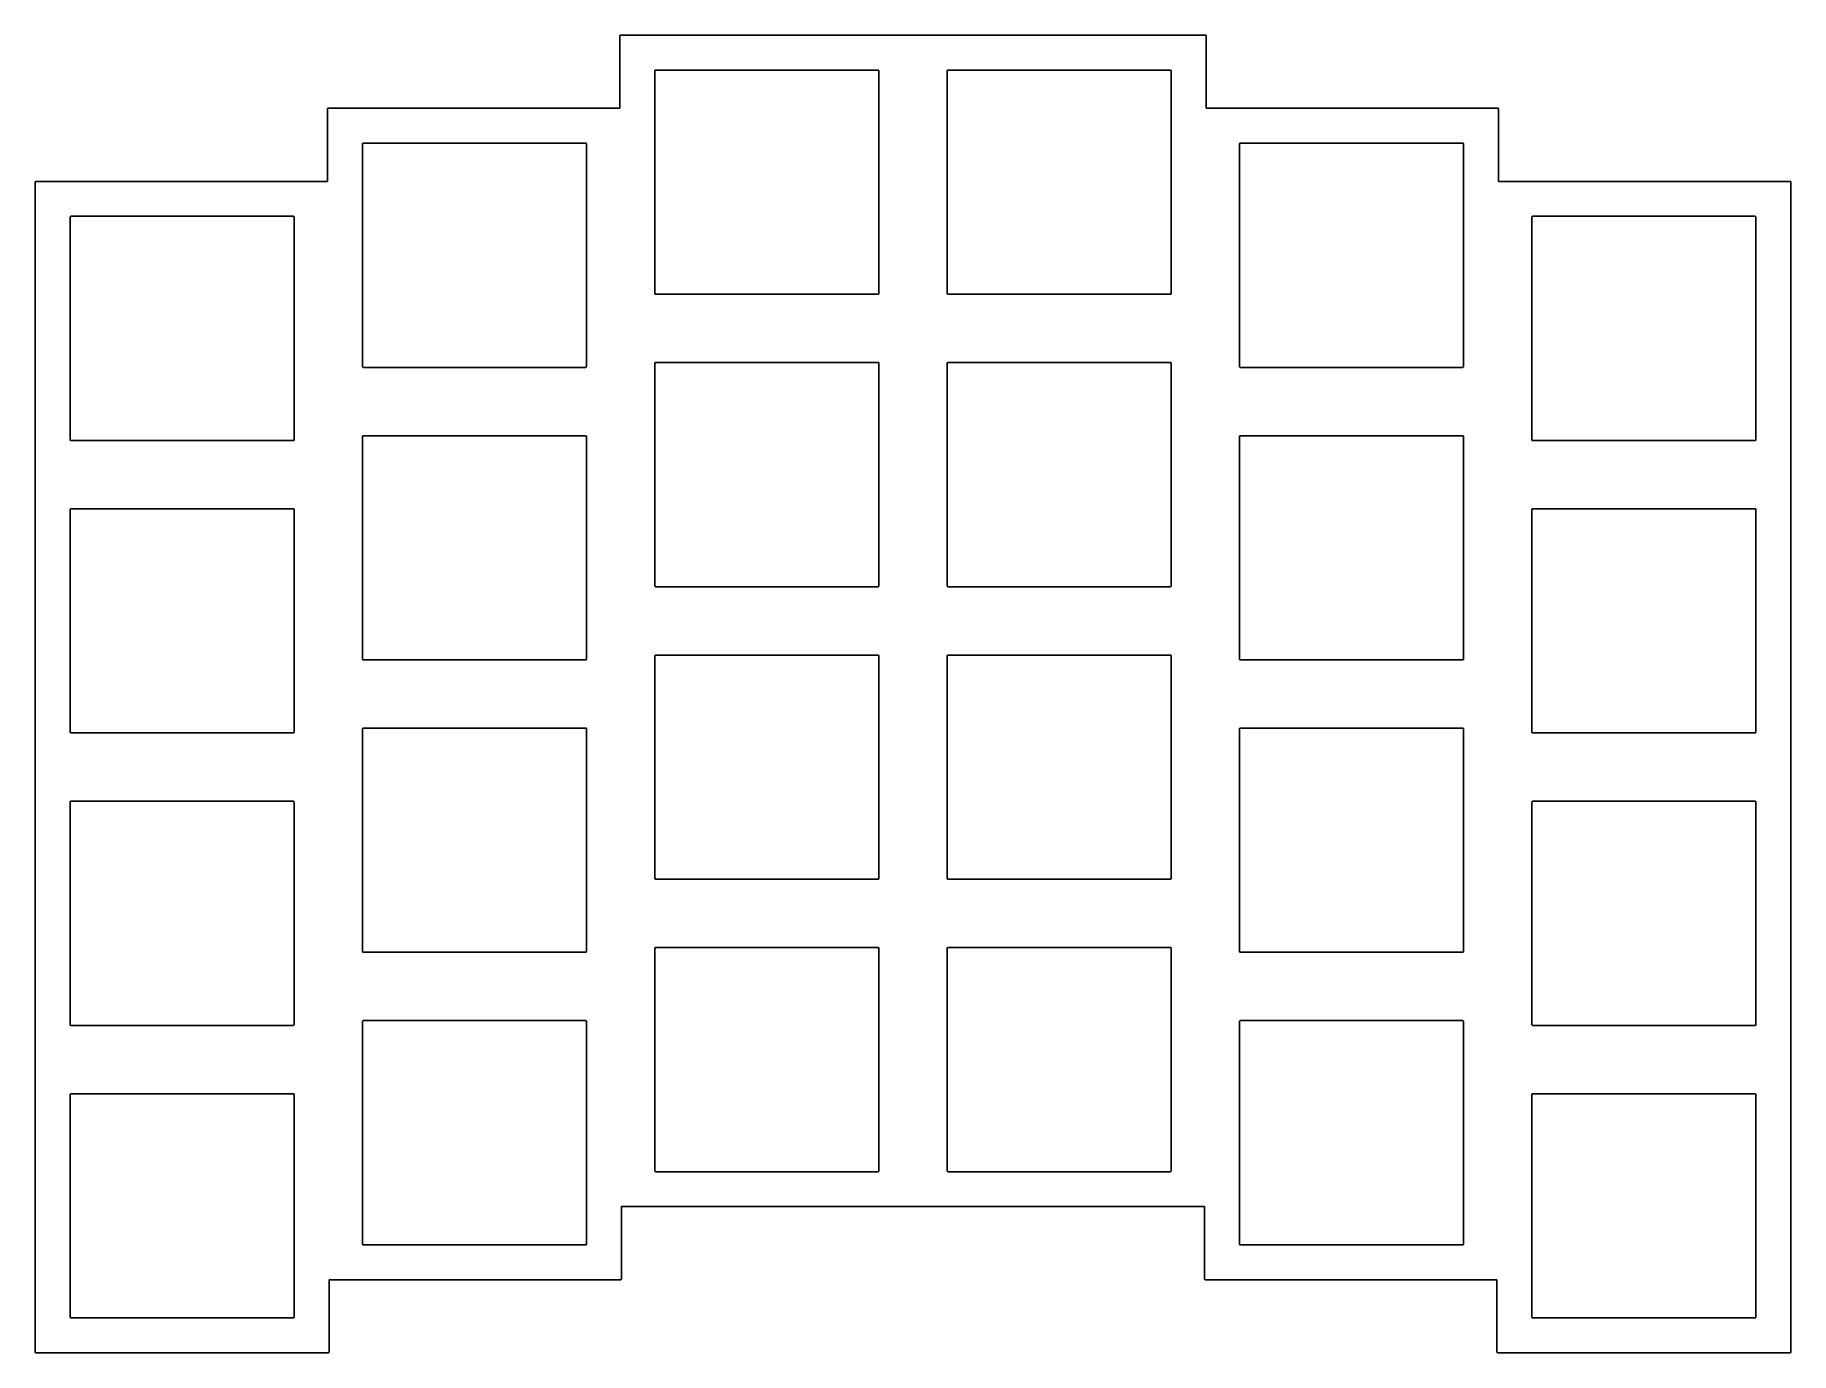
# Model space of a CAD drawing. Extents: x 1.3 to 5.8, y -6.37 to -3.
import ezdxf

# ---------------------------------------------------------------- set-up
doc = ezdxf.new("R2010")
doc.units = 0
doc.header["$MEASUREMENT"] = 0
doc.layers.add('VISIBLE', color=7, linetype='CONTINUOUS')

msp = doc.modelspace()

# ---------------------------------------------------------------- linework, layer by layer
at = {"layer": 'VISIBLE'}
for p, q in [((2.7956, -2.9974), (2.7957, -2.9966)), ((2.7956, -2.9974), (2.7956, -3.1829)), ((2.7957, -2.9966), (2.7968, -2.9956)), ((2.7968, -2.9956), (2.7975, -2.9954)), ((4.2975, -2.9954), (2.7975, -2.9954)), ((4.2975, -2.9954), (4.2983, -2.9956)), ((4.2983, -2.9956), (4.2993, -2.9966)), ((4.2993, -2.9966), (4.2995, -2.9974)), ((4.2995, -3.1829), (4.2995, -2.9974)), ((2.8851, -3.087), (2.8853, -3.0862)), ((2.8851, -3.6578), (2.8851, -3.087)), ((2.8853, -3.0862), (2.8863, -3.0851)), ((2.8863, -3.0851), (2.8871, -3.085)), ((2.8871, -3.085), (3.458, -3.085)), ((3.458, -3.085), (3.4587, -3.0851)), ((3.4587, -3.0851), (3.4598, -3.0862)), ((3.4598, -3.0862), (3.4599, -3.087)), ((3.4599, -3.087), (3.4599, -3.6578)), ((3.6351, -3.087), (3.6353, -3.0862)), ((3.6351, -3.6578), (3.6351, -3.087)), ((3.6353, -3.0862), (3.6363, -3.0851)), ((3.6363, -3.0851), (3.6371, -3.085)), ((3.6371, -3.085), (4.208, -3.085)), ((4.208, -3.085), (4.2087, -3.0851)), ((4.2087, -3.0851), (4.2098, -3.0862)), ((4.2098, -3.0862), (4.2099, -3.087)), ((4.2099, -3.087), (4.2099, -3.6578)), ((2.0456, -3.1849), (2.0457, -3.1841)), ((2.0456, -3.1849), (2.0456, -3.3704)), ((2.0457, -3.1841), (2.0468, -3.1831)), ((2.0468, -3.1831), (2.0475, -3.1829)), ((2.7956, -3.1829), (2.0475, -3.1829)), ((5.0475, -3.1829), (4.2995, -3.1829)), ((5.0475, -3.1829), (5.0483, -3.1831)), ((5.0483, -3.1831), (5.0493, -3.1841)), ((5.0493, -3.1841), (5.0495, -3.1849)), ((5.0495, -3.3704), (5.0495, -3.1849)), ((2.1351, -3.2745), (2.1353, -3.2737)), ((2.1351, -3.8453), (2.1351, -3.2745)), ((2.1353, -3.2737), (2.1363, -3.2726)), ((2.1363, -3.2726), (2.1371, -3.2725)), ((2.1371, -3.2725), (2.708, -3.2725)), ((2.708, -3.2725), (2.7087, -3.2726)), ((2.7087, -3.2726), (2.7098, -3.2737)), ((2.7098, -3.2737), (2.7099, -3.2745)), ((2.7099, -3.2745), (2.7099, -3.8453)), ((4.3851, -3.2745), (4.3853, -3.2737)), ((4.3851, -3.8453), (4.3851, -3.2745)), ((4.3853, -3.2737), (4.3863, -3.2726)), ((4.3863, -3.2726), (4.3871, -3.2725)), ((4.3871, -3.2725), (4.958, -3.2725)), ((4.958, -3.2725), (4.9587, -3.2726)), ((4.9587, -3.2726), (4.9598, -3.2737)), ((4.9598, -3.2737), (4.9599, -3.2745)), ((4.9599, -3.2745), (4.9599, -3.8453)), ((1.2956, -3.3724), (1.2957, -3.3716)), ((1.2956, -3.3724), (1.2956, -6.3724)), ((1.2957, -3.3716), (1.2968, -3.3706)), ((1.2968, -3.3706), (1.2975, -3.3704)), ((1.2975, -3.3704), (2.0456, -3.3704)), ((5.6404, -3.3704), (5.0495, -3.3704)), ((5.7995, -3.3704), (5.6404, -3.3704)), ((5.7995, -4.8744), (5.7995, -3.3704)), ((1.3851, -3.462), (1.3853, -3.4612)), ((1.3851, -4.0328), (1.3851, -3.462)), ((1.3853, -3.4612), (1.3863, -3.4601)), ((1.3863, -3.4601), (1.3871, -3.46)), ((1.3871, -3.46), (1.958, -3.46)), ((1.958, -3.46), (1.9587, -3.4601)), ((1.9587, -3.4601), (1.9598, -3.4612)), ((1.9598, -3.4612), (1.9599, -3.462)), ((1.9599, -3.462), (1.9599, -4.0328)), ((5.1351, -3.462), (5.1353, -3.4612)), ((5.1351, -4.0328), (5.1351, -3.462)), ((5.1353, -3.4612), (5.1363, -3.4601)), ((5.1363, -3.4601), (5.1371, -3.46)), ((5.1371, -3.46), (5.708, -3.46)), ((5.708, -3.46), (5.7087, -3.4601)), ((5.7087, -3.4601), (5.7098, -3.4612)), ((5.7098, -3.4612), (5.7099, -3.462)), ((5.7099, -3.462), (5.7099, -4.0328)), ((2.8853, -3.6586), (2.8851, -3.6578)), ((2.8863, -3.6596), (2.8853, -3.6586)), ((2.8871, -3.6598), (2.8863, -3.6596)), ((3.458, -3.6598), (2.8871, -3.6598)), ((3.4587, -3.6596), (3.458, -3.6598)), ((3.4598, -3.6586), (3.4587, -3.6596)), ((3.4599, -3.6578), (3.4598, -3.6586)), ((3.6353, -3.6586), (3.6351, -3.6578)), ((3.6363, -3.6596), (3.6353, -3.6586)), ((3.6371, -3.6598), (3.6363, -3.6596)), ((4.208, -3.6598), (3.6371, -3.6598)), ((4.2087, -3.6596), (4.208, -3.6598)), ((4.2098, -3.6586), (4.2087, -3.6596)), ((4.2099, -3.6578), (4.2098, -3.6586)), ((2.1353, -3.8461), (2.1351, -3.8453)), ((2.1363, -3.8471), (2.1353, -3.8461)), ((2.1371, -3.8473), (2.1363, -3.8471)), ((2.708, -3.8473), (2.1371, -3.8473)), ((2.7087, -3.8471), (2.708, -3.8473)), ((2.7098, -3.8461), (2.7087, -3.8471)), ((2.7099, -3.8453), (2.7098, -3.8461)), ((2.8851, -3.837), (2.8853, -3.8362)), ((2.8851, -4.4078), (2.8851, -3.837)), ((2.8853, -3.8362), (2.8863, -3.8351)), ((2.8863, -3.8351), (2.8871, -3.835)), ((2.8871, -3.835), (3.458, -3.835)), ((3.458, -3.835), (3.4587, -3.8351)), ((3.4587, -3.8351), (3.4598, -3.8362)), ((3.4598, -3.8362), (3.4599, -3.837)), ((3.4599, -3.837), (3.4599, -4.4078)), ((3.6351, -3.837), (3.6353, -3.8362)), ((3.6351, -4.4078), (3.6351, -3.837)), ((3.6353, -3.8362), (3.6363, -3.8351)), ((3.6363, -3.8351), (3.6371, -3.835)), ((3.6371, -3.835), (4.208, -3.835)), ((4.208, -3.835), (4.2087, -3.8351)), ((4.2087, -3.8351), (4.2098, -3.8362)), ((4.2098, -3.8362), (4.2099, -3.837)), ((4.2099, -3.837), (4.2099, -4.4078)), ((4.3853, -3.8461), (4.3851, -3.8453)), ((4.3863, -3.8471), (4.3853, -3.8461)), ((4.3871, -3.8473), (4.3863, -3.8471)), ((4.958, -3.8473), (4.3871, -3.8473)), ((4.9587, -3.8471), (4.958, -3.8473)), ((4.9598, -3.8461), (4.9587, -3.8471)), ((4.9599, -3.8453), (4.9598, -3.8461)), ((1.3853, -4.0336), (1.3851, -4.0328)), ((1.3863, -4.0346), (1.3853, -4.0336)), ((1.3871, -4.0348), (1.3863, -4.0346)), ((1.958, -4.0348), (1.3871, -4.0348)), ((1.9587, -4.0346), (1.958, -4.0348)), ((1.9598, -4.0336), (1.9587, -4.0346)), ((1.9599, -4.0328), (1.9598, -4.0336)), ((2.1351, -4.0245), (2.1353, -4.0237)), ((2.1351, -4.5953), (2.1351, -4.0245)), ((2.1353, -4.0237), (2.1363, -4.0226)), ((2.1363, -4.0226), (2.1371, -4.0225)), ((2.1371, -4.0225), (2.708, -4.0225)), ((2.708, -4.0225), (2.7087, -4.0226)), ((2.7087, -4.0226), (2.7098, -4.0237)), ((2.7098, -4.0237), (2.7099, -4.0245)), ((2.7099, -4.0245), (2.7099, -4.5953)), ((4.3851, -4.0245), (4.3853, -4.0237)), ((4.3851, -4.5953), (4.3851, -4.0245)), ((4.3853, -4.0237), (4.3863, -4.0226)), ((4.3863, -4.0226), (4.3871, -4.0225)), ((4.3871, -4.0225), (4.958, -4.0225)), ((4.958, -4.0225), (4.9587, -4.0226)), ((4.9587, -4.0226), (4.9598, -4.0237)), ((4.9598, -4.0237), (4.9599, -4.0245)), ((4.9599, -4.0245), (4.9599, -4.5953)), ((5.1353, -4.0336), (5.1351, -4.0328)), ((5.1363, -4.0346), (5.1353, -4.0336)), ((5.1371, -4.0348), (5.1363, -4.0346)), ((5.708, -4.0348), (5.1371, -4.0348)), ((5.7087, -4.0346), (5.708, -4.0348)), ((5.7098, -4.0336), (5.7087, -4.0346)), ((5.7099, -4.0328), (5.7098, -4.0336)), ((1.3851, -4.212), (1.3853, -4.2112)), ((1.3851, -4.7828), (1.3851, -4.212)), ((1.3853, -4.2112), (1.3863, -4.2101)), ((1.3863, -4.2101), (1.3871, -4.21)), ((1.3871, -4.21), (1.958, -4.21)), ((1.958, -4.21), (1.9587, -4.2101)), ((1.9587, -4.2101), (1.9598, -4.2112)), ((1.9598, -4.2112), (1.9599, -4.212)), ((1.9599, -4.212), (1.9599, -4.7828)), ((5.1351, -4.212), (5.1353, -4.2112)), ((5.1351, -4.7828), (5.1351, -4.212)), ((5.1353, -4.2112), (5.1363, -4.2101)), ((5.1363, -4.2101), (5.1371, -4.21)), ((5.1371, -4.21), (5.708, -4.21)), ((5.708, -4.21), (5.7087, -4.2101)), ((5.7087, -4.2101), (5.7098, -4.2112)), ((5.7098, -4.2112), (5.7099, -4.212)), ((5.7099, -4.212), (5.7099, -4.7828)), ((2.8853, -4.4086), (2.8851, -4.4078)), ((2.8863, -4.4096), (2.8853, -4.4086)), ((2.8871, -4.4098), (2.8863, -4.4096)), ((3.458, -4.4098), (2.8871, -4.4098)), ((3.4587, -4.4096), (3.458, -4.4098)), ((3.4598, -4.4086), (3.4587, -4.4096)), ((3.4599, -4.4078), (3.4598, -4.4086)), ((3.6353, -4.4086), (3.6351, -4.4078)), ((3.6363, -4.4096), (3.6353, -4.4086)), ((3.6371, -4.4098), (3.6363, -4.4096)), ((4.208, -4.4098), (3.6371, -4.4098)), ((4.2087, -4.4096), (4.208, -4.4098)), ((4.2098, -4.4086), (4.2087, -4.4096)), ((4.2099, -4.4078), (4.2098, -4.4086)), ((2.8851, -4.587), (2.8853, -4.5862)), ((2.8851, -5.1578), (2.8851, -4.587)), ((2.8853, -4.5862), (2.8863, -4.5851)), ((2.8863, -4.5851), (2.8871, -4.585)), ((2.8871, -4.585), (3.458, -4.585)), ((3.458, -4.585), (3.4587, -4.5851)), ((3.4587, -4.5851), (3.4598, -4.5862)), ((3.4598, -4.5862), (3.4599, -4.587)), ((3.4599, -4.587), (3.4599, -5.1578)), ((3.6351, -4.587), (3.6353, -4.5862)), ((3.6351, -5.1578), (3.6351, -4.587)), ((3.6353, -4.5862), (3.6363, -4.5851)), ((3.6363, -4.5851), (3.6371, -4.585)), ((3.6371, -4.585), (4.208, -4.585)), ((4.208, -4.585), (4.2087, -4.5851)), ((4.2087, -4.5851), (4.2098, -4.5862)), ((4.2098, -4.5862), (4.2099, -4.587)), ((4.2099, -4.587), (4.2099, -5.1578)), ((2.1353, -4.5961), (2.1351, -4.5953)), ((2.1363, -4.5971), (2.1353, -4.5961)), ((2.1371, -4.5973), (2.1363, -4.5971)), ((2.708, -4.5973), (2.1371, -4.5973)), ((2.7087, -4.5971), (2.708, -4.5973)), ((2.7098, -4.5961), (2.7087, -4.5971)), ((2.7099, -4.5953), (2.7098, -4.5961)), ((4.3853, -4.5961), (4.3851, -4.5953)), ((4.3863, -4.5971), (4.3853, -4.5961)), ((4.3871, -4.5973), (4.3863, -4.5971)), ((4.958, -4.5973), (4.3871, -4.5973)), ((4.9587, -4.5971), (4.958, -4.5973)), ((4.9598, -4.5961), (4.9587, -4.5971)), ((4.9599, -4.5953), (4.9598, -4.5961)), ((2.1351, -4.7745), (2.1353, -4.7737)), ((2.1353, -4.7737), (2.1363, -4.7726)), ((2.1363, -4.7726), (2.1371, -4.7725)), ((2.1371, -4.7725), (2.708, -4.7725)), ((2.708, -4.7725), (2.7087, -4.7726)), ((2.7087, -4.7726), (2.7098, -4.7737)), ((2.7098, -4.7737), (2.7099, -4.7745)), ((4.3851, -4.7745), (4.3853, -4.7737)), ((4.3853, -4.7737), (4.3863, -4.7726)), ((4.3863, -4.7726), (4.3871, -4.7725)), ((4.3871, -4.7725), (4.958, -4.7725)), ((4.958, -4.7725), (4.9587, -4.7726)), ((4.9587, -4.7726), (4.9598, -4.7737)), ((4.9598, -4.7737), (4.9599, -4.7745)), ((1.3853, -4.7836), (1.3851, -4.7828)), ((1.3863, -4.7846), (1.3853, -4.7836)), ((1.3871, -4.7848), (1.3863, -4.7846)), ((1.958, -4.7848), (1.3871, -4.7848)), ((1.9587, -4.7846), (1.958, -4.7848)), ((1.9598, -4.7836), (1.9587, -4.7846)), ((1.9599, -4.7828), (1.9598, -4.7836)), ((2.1351, -5.3453), (2.1351, -4.7745)), ((2.7099, -4.7745), (2.7099, -5.3453)), ((4.3851, -5.3453), (4.3851, -4.7745)), ((4.9599, -4.7745), (4.9599, -5.3453)), ((5.1353, -4.7836), (5.1351, -4.7828)), ((5.1363, -4.7846), (5.1353, -4.7836)), ((5.1371, -4.7848), (5.1363, -4.7846)), ((5.708, -4.7848), (5.1371, -4.7848)), ((5.7087, -4.7846), (5.708, -4.7848)), ((5.7098, -4.7836), (5.7087, -4.7846)), ((5.7099, -4.7828), (5.7098, -4.7836)), ((5.7995, -6.3724), (5.7995, -4.8744)), ((1.3851, -4.962), (1.3853, -4.9612)), ((1.3851, -5.5328), (1.3851, -4.962)), ((1.3853, -4.9612), (1.3863, -4.9601)), ((1.3863, -4.9601), (1.3871, -4.96)), ((1.3871, -4.96), (1.958, -4.96)), ((1.958, -4.96), (1.9587, -4.9601)), ((1.9587, -4.9601), (1.9598, -4.9612)), ((1.9598, -4.9612), (1.9599, -4.962)), ((1.9599, -4.962), (1.9599, -5.5328)), ((5.1351, -4.962), (5.1353, -4.9612)), ((5.1351, -5.5328), (5.1351, -4.962)), ((5.1353, -4.9612), (5.1363, -4.9601)), ((5.1363, -4.9601), (5.1371, -4.96)), ((5.1371, -4.96), (5.708, -4.96)), ((5.708, -4.96), (5.7087, -4.9601)), ((5.7087, -4.9601), (5.7098, -4.9612)), ((5.7098, -4.9612), (5.7099, -4.962)), ((5.7099, -4.962), (5.7099, -5.5328)), ((2.8853, -5.1586), (2.8851, -5.1578)), ((2.8863, -5.1596), (2.8853, -5.1586)), ((2.8871, -5.1598), (2.8863, -5.1596)), ((3.458, -5.1598), (2.8871, -5.1598)), ((3.4587, -5.1596), (3.458, -5.1598)), ((3.4598, -5.1586), (3.4587, -5.1596)), ((3.4599, -5.1578), (3.4598, -5.1586)), ((3.6353, -5.1586), (3.6351, -5.1578)), ((3.6363, -5.1596), (3.6353, -5.1586)), ((3.6371, -5.1598), (3.6363, -5.1596)), ((4.208, -5.1598), (3.6371, -5.1598)), ((4.2087, -5.1596), (4.208, -5.1598)), ((4.2098, -5.1586), (4.2087, -5.1596)), ((4.2099, -5.1578), (4.2098, -5.1586)), ((2.1353, -5.3461), (2.1351, -5.3453)), ((2.1363, -5.3471), (2.1353, -5.3461)), ((2.1371, -5.3473), (2.1363, -5.3471)), ((2.708, -5.3473), (2.1371, -5.3473)), ((2.7087, -5.3471), (2.708, -5.3473)), ((2.7098, -5.3461), (2.7087, -5.3471)), ((2.7099, -5.3453), (2.7098, -5.3461)), ((2.8851, -5.337), (2.8853, -5.3362)), ((2.8851, -5.9078), (2.8851, -5.337)), ((2.8853, -5.3362), (2.8863, -5.3351)), ((2.8863, -5.3351), (2.8871, -5.335)), ((2.8871, -5.335), (3.458, -5.335)), ((3.458, -5.335), (3.4587, -5.3351)), ((3.4587, -5.3351), (3.4598, -5.3362)), ((3.4598, -5.3362), (3.4599, -5.337)), ((3.4599, -5.337), (3.4599, -5.9078)), ((3.6351, -5.337), (3.6353, -5.3362)), ((3.6351, -5.9078), (3.6351, -5.337)), ((3.6353, -5.3362), (3.6363, -5.3351)), ((3.6363, -5.3351), (3.6371, -5.335)), ((3.6371, -5.335), (4.208, -5.335)), ((4.208, -5.335), (4.2087, -5.3351)), ((4.2087, -5.3351), (4.2098, -5.3362)), ((4.2098, -5.3362), (4.2099, -5.337)), ((4.2099, -5.337), (4.2099, -5.9078)), ((4.3853, -5.3461), (4.3851, -5.3453)), ((4.3863, -5.3471), (4.3853, -5.3461)), ((4.3871, -5.3473), (4.3863, -5.3471)), ((4.958, -5.3473), (4.3871, -5.3473)), ((4.9587, -5.3471), (4.958, -5.3473)), ((4.9598, -5.3461), (4.9587, -5.3471)), ((4.9599, -5.3453), (4.9598, -5.3461)), ((1.3853, -5.5336), (1.3851, -5.5328)), ((1.3863, -5.5346), (1.3853, -5.5336)), ((1.3871, -5.5348), (1.3863, -5.5346)), ((1.958, -5.5348), (1.3871, -5.5348)), ((1.9587, -5.5346), (1.958, -5.5348)), ((1.9598, -5.5336), (1.9587, -5.5346)), ((1.9599, -5.5328), (1.9598, -5.5336)), ((2.1351, -5.5245), (2.1353, -5.5237)), ((2.1351, -6.0953), (2.1351, -5.5245)), ((2.1353, -5.5237), (2.1363, -5.5226)), ((2.1363, -5.5226), (2.1371, -5.5225)), ((2.1371, -5.5225), (2.708, -5.5225)), ((2.708, -5.5225), (2.7087, -5.5226)), ((2.7087, -5.5226), (2.7098, -5.5237)), ((2.7098, -5.5237), (2.7099, -5.5245)), ((2.7099, -5.5245), (2.7099, -6.0953)), ((4.3851, -5.5245), (4.3853, -5.5237)), ((4.3851, -6.0953), (4.3851, -5.5245)), ((4.3853, -5.5237), (4.3863, -5.5226)), ((4.3863, -5.5226), (4.3871, -5.5225)), ((4.3871, -5.5225), (4.958, -5.5225)), ((4.958, -5.5225), (4.9587, -5.5226)), ((4.9587, -5.5226), (4.9598, -5.5237)), ((4.9598, -5.5237), (4.9599, -5.5245)), ((4.9599, -5.5245), (4.9599, -6.0953)), ((5.1353, -5.5336), (5.1351, -5.5328)), ((5.1363, -5.5346), (5.1353, -5.5336)), ((5.1371, -5.5348), (5.1363, -5.5346)), ((5.708, -5.5348), (5.1371, -5.5348)), ((5.7087, -5.5346), (5.708, -5.5348)), ((5.7098, -5.5336), (5.7087, -5.5346)), ((5.7099, -5.5328), (5.7098, -5.5336)), ((1.3851, -5.712), (1.3853, -5.7112)), ((1.3851, -6.2828), (1.3851, -5.712)), ((1.3853, -5.7112), (1.3863, -5.7101)), ((1.3863, -5.7101), (1.3871, -5.71)), ((1.3871, -5.71), (1.958, -5.71)), ((1.958, -5.71), (1.9587, -5.7101)), ((1.9587, -5.7101), (1.9598, -5.7112)), ((1.9598, -5.7112), (1.9599, -5.712)), ((1.9599, -5.712), (1.9599, -6.2828)), ((5.1351, -5.712), (5.1353, -5.7112)), ((5.1351, -6.2828), (5.1351, -5.712)), ((5.1353, -5.7112), (5.1363, -5.7101)), ((5.1363, -5.7101), (5.1371, -5.71)), ((5.1371, -5.71), (5.708, -5.71)), ((5.708, -5.71), (5.7087, -5.7101)), ((5.7087, -5.7101), (5.7098, -5.7112)), ((5.7098, -5.7112), (5.7099, -5.712)), ((5.7099, -5.712), (5.7099, -6.2828)), ((2.8853, -5.9086), (2.8851, -5.9078)), ((2.8863, -5.9096), (2.8853, -5.9086)), ((2.8871, -5.9098), (2.8863, -5.9096)), ((3.458, -5.9098), (2.8871, -5.9098)), ((3.4587, -5.9096), (3.458, -5.9098)), ((3.4598, -5.9086), (3.4587, -5.9096)), ((3.4599, -5.9078), (3.4598, -5.9086)), ((3.6353, -5.9086), (3.6351, -5.9078)), ((3.6363, -5.9096), (3.6353, -5.9086)), ((3.6371, -5.9098), (3.6363, -5.9096)), ((4.208, -5.9098), (3.6371, -5.9098)), ((4.2087, -5.9096), (4.208, -5.9098)), ((4.2098, -5.9086), (4.2087, -5.9096)), ((4.2099, -5.9078), (4.2098, -5.9086)), ((2.7995, -6.1849), (2.7995, -5.9994)), ((2.7995, -5.9994), (4.2956, -5.9994)), ((4.2956, -5.9994), (4.2956, -6.1849)), ((2.1353, -6.0961), (2.1351, -6.0953)), ((2.1363, -6.0971), (2.1353, -6.0961)), ((2.1371, -6.0973), (2.1363, -6.0971)), ((2.708, -6.0973), (2.1371, -6.0973)), ((2.7087, -6.0971), (2.708, -6.0973)), ((2.7098, -6.0961), (2.7087, -6.0971)), ((2.7099, -6.0953), (2.7098, -6.0961)), ((4.3853, -6.0961), (4.3851, -6.0953)), ((4.3863, -6.0971), (4.3853, -6.0961)), ((4.3871, -6.0973), (4.3863, -6.0971)), ((4.958, -6.0973), (4.3871, -6.0973)), ((4.9587, -6.0971), (4.958, -6.0973)), ((4.9598, -6.0961), (4.9587, -6.0971)), ((4.9599, -6.0953), (4.9598, -6.0961)), ((2.0495, -6.3724), (2.0495, -6.1869)), ((2.0495, -6.1869), (2.7975, -6.1869)), ((2.7983, -6.1867), (2.7975, -6.1869)), ((2.7993, -6.1856), (2.7983, -6.1867)), ((2.7995, -6.1849), (2.7993, -6.1856)), ((4.2957, -6.1856), (4.2956, -6.1849)), ((4.2968, -6.1867), (4.2957, -6.1856)), ((4.2975, -6.1869), (4.2968, -6.1867)), ((4.2975, -6.1869), (5.0456, -6.1869)), ((5.0456, -6.1869), (5.0456, -6.3724)), ((1.3853, -6.2836), (1.3851, -6.2828)), ((1.3863, -6.2846), (1.3853, -6.2836)), ((1.3871, -6.2848), (1.3863, -6.2846)), ((1.958, -6.2848), (1.3871, -6.2848)), ((1.9587, -6.2846), (1.958, -6.2848)), ((1.9598, -6.2836), (1.9587, -6.2846)), ((1.9599, -6.2828), (1.9598, -6.2836)), ((5.1353, -6.2836), (5.1351, -6.2828)), ((5.1363, -6.2846), (5.1353, -6.2836)), ((5.1371, -6.2848), (5.1363, -6.2846)), ((5.708, -6.2848), (5.1371, -6.2848)), ((5.7087, -6.2846), (5.708, -6.2848)), ((5.7098, -6.2836), (5.7087, -6.2846)), ((5.7099, -6.2828), (5.7098, -6.2836)), ((1.2957, -6.3731), (1.2956, -6.3724)), ((1.2968, -6.3742), (1.2957, -6.3731)), ((1.2975, -6.3744), (1.2968, -6.3742)), ((1.2975, -6.3744), (2.0475, -6.3744)), ((2.0483, -6.3742), (2.0475, -6.3744)), ((2.0493, -6.3731), (2.0483, -6.3742)), ((2.0495, -6.3724), (2.0493, -6.3731)), ((5.0457, -6.3731), (5.0456, -6.3724)), ((5.0468, -6.3742), (5.0457, -6.3731)), ((5.0475, -6.3744), (5.0468, -6.3742)), ((5.0475, -6.3744), (5.7975, -6.3744)), ((5.7983, -6.3742), (5.7975, -6.3744)), ((5.7993, -6.3731), (5.7983, -6.3742)), ((5.7995, -6.3724), (5.7993, -6.3731))]:
    msp.add_line(p, q, dxfattribs=at)

doc.saveas('drawing.dxf')
